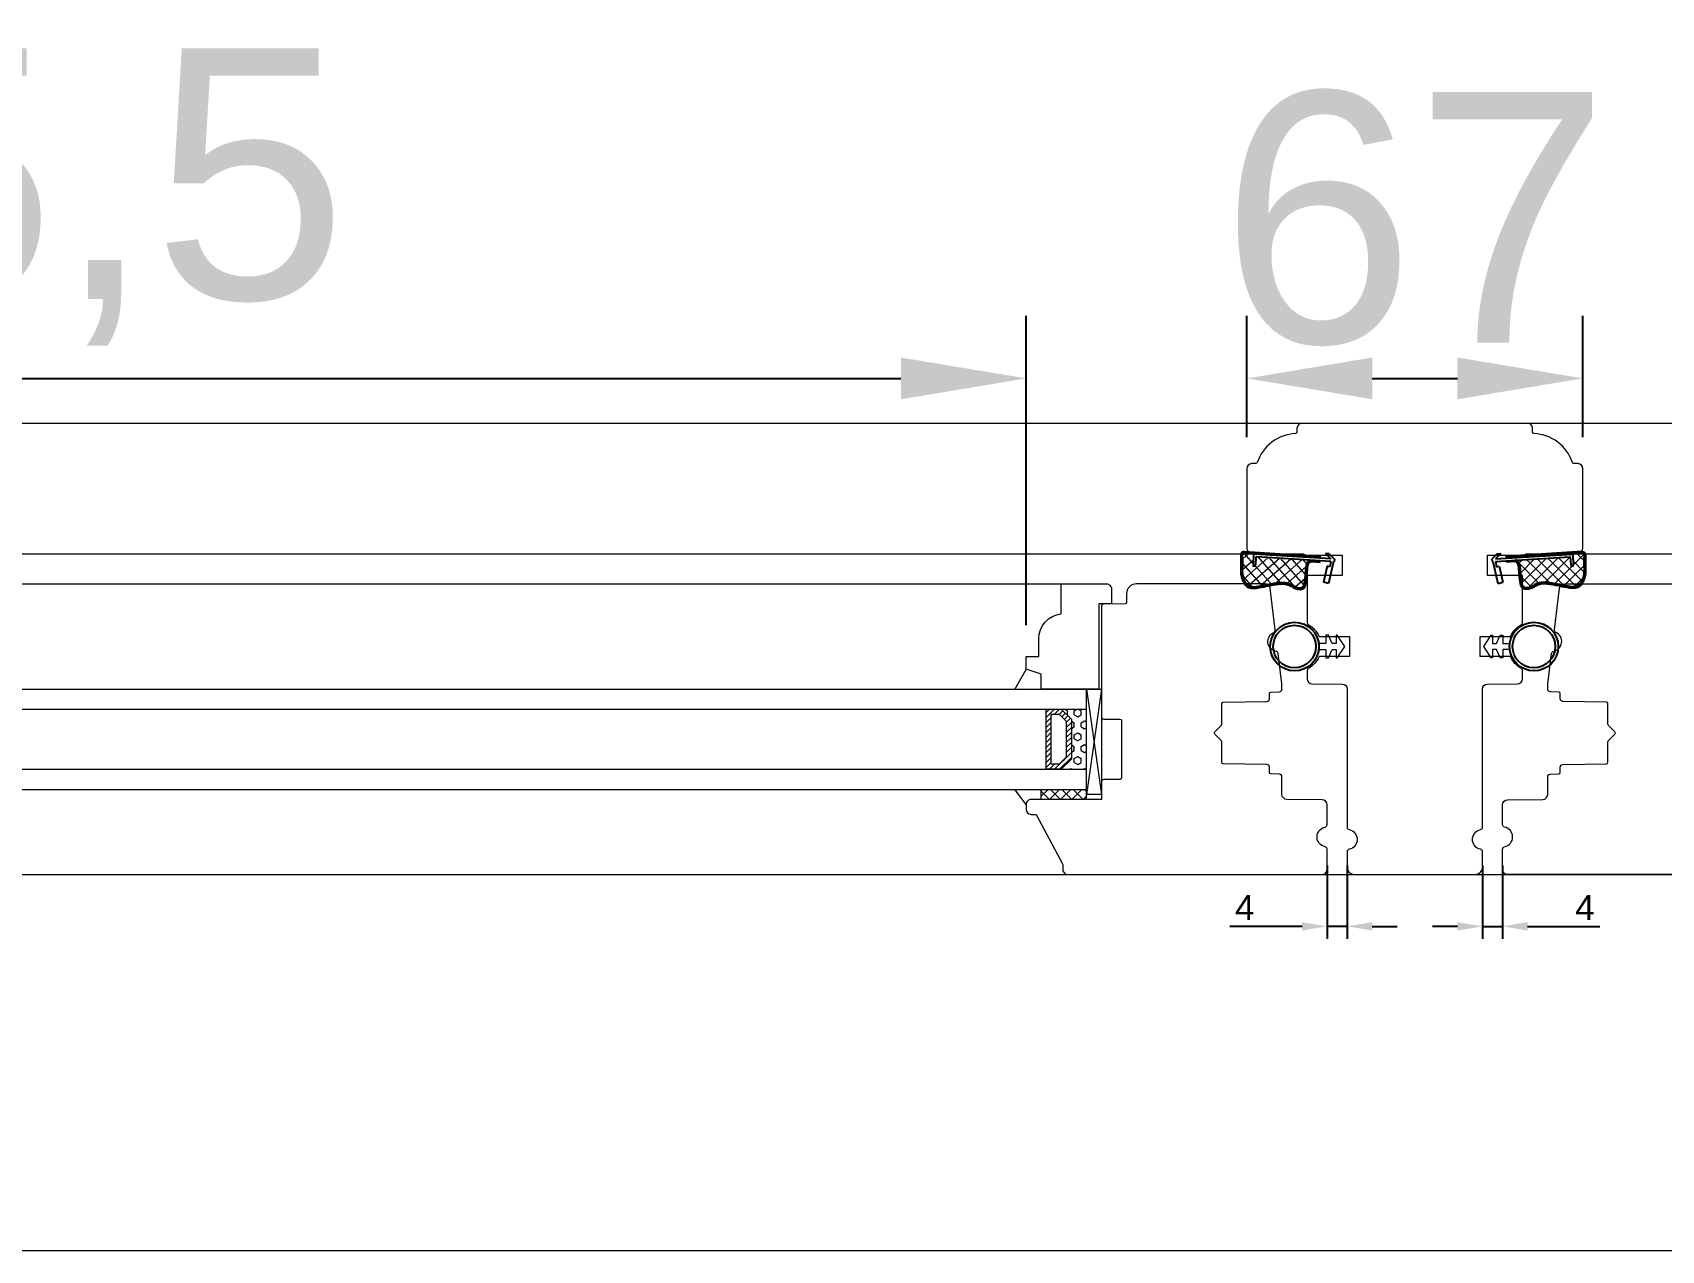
# Model space of a CAD drawing. Header units: millimetres. Extents: x 0 to 182016, y 11 to 3710.
# Drawn here: x 166570.3 to 166895.1, y 1002.9 to 1245.9 of the extents above; entities that cross this region are included whole.
import ezdxf

# ---------------------------------------------------------------- set-up
doc = ezdxf.new("R2010")
doc.units = ezdxf.units.MM
for name, color, linetype, lineweight in [('Matmenys', 10, 'Continuous', 20), ('OTHER', 251, 'Continuous', 13), ('Stakta', 7, 'Continuous', 25), ('Testinės profilio linijos', 7, 'Continuous', 5)]:
    doc.layers.add(name, color=color, linetype=linetype, lineweight=lineweight)
doc.styles.get("Standard").update_dxf_attribs({"font": 'arial.ttf'})
doc.dimstyles.new('2', dxfattribs={"dimscale": 2, "dimtxt": 2.5, "dimasz": 2.5, "dimexe": 1.25, "dimexo": 0.625, "dimtad": 1, "dimtxsty": 'Standard', "dimcen": 2.5, "dimadec": 0, "dimazin": 0, "dimtfac": 1, "dimtmove": 0, "dimatfit": 3, "dimfxl": 1, "dimarcsym": 0})
doc.dimstyles.new('Padidinti matmenys', dxfattribs={"dimscale": 10, "dimtxt": 5, "dimasz": 2.5, "dimexe": 1.25, "dimexo": 0.625, "dimtad": 1, "dimdec": 1, "dimtxsty": 'Standard', "dimcen": 2.5, "dimadec": 0, "dimazin": 0, "dimtfac": 1, "dimtdec": 1, "dimtmove": 0, "dimatfit": 3, "dimfxl": 1, "dimarcsym": 0})

# ---------------------------------------------------------------- blocks, each defined once
blk = doc.blocks.new('*D1532')
at = {"color": 0, "lineweight": -2, "transparency": 16777216}
for p, q in [((166322.97, 1127.65), (166322.97, 1189.4)), ((166768.47, 1127.65), (166768.47, 1189.4)), ((166347.97, 1176.9), (166743.47, 1176.9))]:
    blk.add_line(p, q, dxfattribs=at)
at = {"color": 0, "transparency": 16777216}
for points in [[(166347.97, 1181.06), (166347.97, 1172.73), (166322.97, 1176.9)], [(166743.47, 1181.06), (166743.47, 1172.73), (166768.47, 1176.9)]]:
    blk.add_solid(points, dxfattribs=at)
at = {"layer": 'Defpoints', "color": 0, "transparency": 16777216}
for p in [(166768.47, 1176.9), (166322.97, 1121.4), (166768.47, 1121.4)]:
    blk.add_point(p, dxfattribs=at)
at = {"color": 0, "lineweight": 5, "transparency": 16777216, "insert": (166545.72, 1213.09), "char_height": 50, "attachment_point": 5}
blk.add_mtext('445,5', dxfattribs=at)
blk = doc.blocks.new('*D1515')
at = {"layer": 'Defpoints', "color": 0, "transparency": 16777216}
for p in [(166859.47, 1080.93), (166863.47, 1080.93), (166859.47, 1067.56)]:
    blk.add_point(p, dxfattribs=at)
at = {"layer": 'Matmenys', "color": 0, "lineweight": -2, "transparency": 16777216}
for p, q in [((166859.47, 1079.68), (166859.47, 1065.06)), ((166863.47, 1079.68), (166863.47, 1065.06)), ((166854.47, 1067.56), (166849.47, 1067.56)), ((166859.47, 1067.56), (166863.47, 1067.56)), ((166868.47, 1067.56), (166882.87, 1067.56))]:
    blk.add_line(p, q, dxfattribs=at)
at = {"layer": 'Matmenys', "color": 0, "transparency": 16777216}
for points in [[(166854.47, 1068.4), (166854.47, 1066.73), (166859.47, 1067.56)], [(166868.47, 1068.4), (166868.47, 1066.73), (166863.47, 1067.56)]]:
    blk.add_solid(points, dxfattribs=at)
at = {"layer": 'Matmenys', "color": 0, "transparency": 16777216, "insert": (166879.89, 1071.31), "char_height": 5, "attachment_point": 5}
blk.add_mtext('4', dxfattribs=at)
blk = doc.blocks.new('*D1516')
at = {"layer": 'Defpoints', "color": 0, "transparency": 16777216}
for p in [(166828.47, 1080.93), (166832.47, 1080.93), (166832.47, 1067.56)]:
    blk.add_point(p, dxfattribs=at)
at = {"layer": 'Matmenys', "color": 0, "lineweight": -2, "transparency": 16777216}
for p, q in [((166828.47, 1079.68), (166828.47, 1065.06)), ((166832.47, 1079.68), (166832.47, 1065.06)), ((166823.47, 1067.56), (166809.07, 1067.56)), ((166832.47, 1067.56), (166828.47, 1067.56)), ((166837.47, 1067.56), (166842.47, 1067.56))]:
    blk.add_line(p, q, dxfattribs=at)
at = {"layer": 'Matmenys', "color": 0, "transparency": 16777216}
for points in [[(166823.47, 1068.4), (166823.47, 1066.73), (166828.47, 1067.56)], [(166837.47, 1068.4), (166837.47, 1066.73), (166832.47, 1067.56)]]:
    blk.add_solid(points, dxfattribs=at)
at = {"layer": 'Matmenys', "color": 0, "transparency": 16777216, "insert": (166812.05, 1071.31), "char_height": 5, "attachment_point": 5}
blk.add_mtext('4', dxfattribs=at)
blk = doc.blocks.new('*D2033')
at = {"color": 0, "lineweight": -2, "transparency": 16777216}
for p, q in [((166812.47, 1165.14), (166812.47, 1189.4)), ((166879.47, 1165.14), (166879.47, 1189.4)), ((166837.47, 1176.9), (166854.47, 1176.9))]:
    blk.add_line(p, q, dxfattribs=at)
at = {"color": 0, "transparency": 16777216}
for points in [[(166837.47, 1181.06), (166837.47, 1172.73), (166812.47, 1176.9)], [(166854.47, 1181.06), (166854.47, 1172.73), (166879.47, 1176.9)]]:
    blk.add_solid(points, dxfattribs=at)
at = {"layer": 'Defpoints', "color": 0, "transparency": 16777216}
for p in [(166879.47, 1176.9), (166812.47, 1158.89), (166879.47, 1158.89)]:
    blk.add_point(p, dxfattribs=at)
at = {"color": 0, "lineweight": 5, "transparency": 16777216, "insert": (166845.97, 1208.67), "char_height": 50, "attachment_point": 5}
blk.add_mtext('67', dxfattribs=at)

msp = doc.modelspace()

# ---------------------------------------------------------------- hatches: boundary and pattern name
at = {"lineweight": 0}
h = msp.add_hatch(dxfattribs=at)
h.set_pattern_fill('JIS_WOOD', color=256, angle=90, style=0)
h.set_pattern_definition([(45, (148029.69564, -11808.50645), (0.5, -0.5), [])])
h.paths.add_polyline_path([(166777.4667478, 1108.9018433), (166777.4667478, 1100.9018433), (166775.4667478, 1098.9018433), (166772.4667478, 1098.9018433), (166772.4490144, 1110.9384258), (166775.4667478, 1110.9018433)])
h.paths.add_polyline_path([(166776.4667478, 1101.3160568), (166776.4667478, 1108.4876297), (166775.0525343, 1109.9018433), (166773.4667478, 1109.9018433), (166773.4667478, 1099.9018433), (166775.0525343, 1099.9018433)], flags=16)
h = msp.add_hatch(dxfattribs=at)
h.set_pattern_fill('HEX', color=256, scale=0.25, angle=90, style=0)
h.set_pattern_definition([(90, (148029.6956, -11808.5064), (1.374815, -4e-16), [0.79375, -1.5875]), (330, (148029.6956, -11808.5064), (-0.6874075, -1.190624716), [0.79375, -1.5875]), (30, (148029.6956, -11807.7127), (0.6874075, -1.190624716), [0.79375, -1.5875])])
h.paths.add_polyline_path([(166780.4667478, 1098.9018433), (166775.4667478, 1098.9018433), (166777.4667478, 1100.9018433), (166777.4667478, 1108.9018433), (166775.4667478, 1110.9018433), (166780.4667478, 1110.9025523)])
at = {"lineweight": 0, "ltscale": 0.5}
h = msp.add_hatch(dxfattribs=at)
h.set_pattern_fill('ANSI37', color=256, scale=0.5, angle=90, style=0)
h.set_pattern_definition([(135, (166373.4667, 1092.9026), (-1.122532, -1.122532), []), (225, (166373.4667, 1092.9026), (1.122532, -1.122532), [])])
h.paths.add_polyline_path([(166771.4667478, 1094.9025523), (166780.4667478, 1094.9025523), (166780.4667478, 1092.9025523), (166771.4667478, 1092.9025523)])
at = {"layer": 'Matmenys'}
h = msp.add_hatch(dxfattribs=at)
h.set_pattern_fill('ANSI37', color=252, scale=0.5, angle=-93.589345612, style=0)
h.set_pattern_definition([(311.4106544, (163247.4413, -271052.0981), (1.190606082, 1.0500540025), []), (41.4106544, (163247.4413, -271052.0981), (-1.0500540025, 1.190606082), [])])
edge = h.paths.add_edge_path()
edge.add_arc((166814.3926319, 1141.2081286), 0.1, 86.410654388, 176.410654388)
edge.add_line((166814.2928281, 1141.2143891), (166814.1957449, 1139.6667034))
edge.add_arc((166813.9462353, 1139.6823546), 0.25, 176.410654388, 356.410654388, ccw=False)
edge.add_line((166813.6967257, 1139.6980058), (166813.8251114, 1141.7447108))
edge.add_arc((166813.9249152, 1141.7384503), 0.1, 86.410654381, 176.410654388, ccw=False)
edge.add_line((166813.9311757, 1141.8382541), (166813.9359206, 1141.9138971))
edge.add_line((166813.9359206, 1141.9138971), (166811.9541197, 1142.0382115))
edge.add_spline(control_points=[(166811.9541197, 1142.0382115), (166811.8749613, 1142.0264091), (166811.8049696, 1142.0152336), (166811.7212188, 1141.9934397), (166811.6976545, 1141.9840539), (166811.6737715, 1141.971359), (166811.6657118, 1141.9651097), (166811.641224, 1141.9395209), (166811.6223311, 1141.9102839), (166811.5886278, 1141.8059641), (166811.5755059, 1141.7330319), (166811.5558037, 1141.4800489), (166811.566302, 1141.2662147), (166811.5856302, 1140.8237363), (166811.5901055, 1140.6044074), (166811.5911817, 1140.1845165), (166811.5881497, 1139.9814304), (166811.5754393, 1139.3912231), (166811.5622629, 1139.0231729), (166811.5625246, 1138.2699915), (166811.5810209, 1137.8932417), (166811.6842072, 1137.3001372), (166811.7441013, 1137.0725663), (166811.8971369, 1136.6754651), (166811.9798863, 1136.5036774), (166812.1838865, 1136.1625097), (166812.3040013, 1135.996307), (166812.5714464, 1135.7051472), (166812.71912, 1135.5815672), (166813.0003046, 1135.4218485), (166813.1356008, 1135.3742946), (166813.4368997, 1135.3146896), (166813.6004997, 1135.3039863), (166814.1850965, 1135.3177302), (166814.649012, 1135.4124844), (166815.5415082, 1135.5842267), (166815.9685884, 1135.6679212), (166817.046937, 1135.8791076), (166817.7049876, 1136.0128416), (166818.6980895, 1136.1377676), (166819.0016907, 1136.1682615), (166819.6237343, 1136.1925969), (166819.9396383, 1136.1850562), (166820.4888466, 1136.1001719), (166820.72493, 1136.0388332), (166821.1255814, 1135.8663729), (166821.2842139, 1135.7715244), (166821.5828727, 1135.587256), (166821.7243299, 1135.4973985), (166822.0261128, 1135.3413154), (166822.1911655, 1135.2713453), (166822.5562873, 1135.1516141), (166822.7572374, 1135.1086116), (166823.096654, 1135.0847129), (166823.2386395, 1135.0979187), (166823.4338601, 1135.1579579), (166823.4991879, 1135.1946981), (166823.6259113, 1135.3032472), (166823.6850891, 1135.3753134), (166823.8421667, 1135.6394009), (166823.9236664, 1135.8805092), (166824.0402837, 1136.4309202), (166824.0768152, 1136.7391153), (166824.1300867, 1137.3353331), (166824.1493091, 1137.6228841), (166824.1926686, 1138.1533739), (166824.2148048, 1138.4016324), (166824.2510191, 1138.8064347), (166824.2651055, 1138.9638381), (166824.2932276, 1139.2877704), (166824.3082637, 1139.4660877), (166824.3765487, 1139.7689547), (166824.4121837, 1139.8867767), (166824.5077804, 1140.0992555), (166824.5609274, 1140.1931703), (166824.6795681, 1140.3383641), (166824.7351903, 1140.3933822), (166824.8589576, 1140.4824741), (166824.9225846, 1140.5153535), (166825.0414487, 1140.5635217), (166825.0985257, 1140.580403), (166825.1991061, 1140.6063469), (166825.2435017, 1140.6160645), (166825.284498, 1140.6251004)], knot_values=[0, 0, 0, 0, 0.2245066002, 0.2245066002, 0.377043448, 0.377043448, 0.5295802957, 0.5295802957, 0.8082977366, 0.8082977366, 1.0870151774, 1.0870151774, 1.6244414062, 1.6244414062, 2.161867635, 2.161867635, 2.6992938638, 2.6992938638, 3.7741463214, 3.7741463214, 5.0334406395, 5.0334406395, 5.8656302806, 5.8656302806, 6.5060139406, 6.5060139406, 7.1463976006, 7.1463976006, 7.7996240151, 7.7996240151, 8.3563201169, 8.3563201169, 8.9130162187, 8.9130162187, 10.239934143, 10.239934143, 11.5668520673, 11.5668520673, 13.5970761059, 13.5970761059, 14.4582175179, 14.4582175179, 15.3193589298, 15.3193589298, 15.9856015553, 15.9856015553, 16.5061017172, 16.5061017172, 17.0266018791, 17.0266018791, 17.547102041, 17.547102041, 18.1672448488, 18.1672448488, 18.7176261004, 18.7176261004, 19.1465766047, 19.1465766047, 19.5755271091, 19.5755271091, 20.3898249977, 20.3898249977, 21.2041228863, 21.2041228863, 21.9655448497, 21.9655448497, 22.7269668131, 22.7269668131, 23.2229068178, 23.2229068178, 23.7188468224, 23.7188468224, 24.0184411081, 24.0184411081, 24.2549295987, 24.2549295987, 24.4119994701, 24.4119994701, 24.5501072405, 24.5501072405, 24.6882150108, 24.6882150108, 24.8099116426, 24.8099116426, 24.8099116426, 24.8099116426], degree=3, periodic=0)
edge.add_line((166825.284498, 1140.6251004), (166814.3988924, 1141.3079324))
h = msp.add_hatch(dxfattribs=at)
h.set_pattern_fill('ANSI37', color=252, scale=0.5, angle=-180, style=0)
h.set_pattern_definition([(225, (7232.5817, -1098340.7894), (1.1225320151, -1.1225320151), []), (315, (7232.5817, -1098340.7894), (1.1225320151, 1.1225320151), [])])
edge = h.paths.add_edge_path()
edge.add_arc((166876.8783008, 1141.2081286), 0.1, 363.589345612, 453.589345612, ccw=False)
edge.add_line((166876.9781046, 1141.2143891), (166877.0751878, 1139.6667034))
edge.add_arc((166877.3246974, 1139.6823546), 0.25, 183.589345612, 363.589345612)
edge.add_line((166877.574207, 1139.6980058), (166877.4458214, 1141.7447108))
edge.add_arc((166877.3460175, 1141.7384503), 0.1, 363.589345612, 453.589345619)
edge.add_line((166877.339757, 1141.8382541), (166877.3350121, 1141.9138971))
edge.add_line((166877.3350121, 1141.9138971), (166879.316813, 1142.0382115))
edge.add_spline(control_points=[(166879.316813, 1142.0382115), (166879.3959715, 1142.0264091), (166879.4659631, 1142.0152336), (166879.5497139, 1141.9934397), (166879.5732783, 1141.9840539), (166879.5971613, 1141.971359), (166879.6052209, 1141.9651097), (166879.6297087, 1141.9395209), (166879.6486016, 1141.9102839), (166879.6823049, 1141.8059641), (166879.6954269, 1141.7330319), (166879.715129, 1141.4800489), (166879.7046307, 1141.2662147), (166879.6853026, 1140.8237363), (166879.6808272, 1140.6044074), (166879.679751, 1140.1845165), (166879.682783, 1139.9814304), (166879.6954934, 1139.3912231), (166879.7086699, 1139.0231729), (166879.7084082, 1138.2699915), (166879.6899119, 1137.8932417), (166879.5867255, 1137.3001372), (166879.5268315, 1137.0725663), (166879.3737959, 1136.6754651), (166879.2910465, 1136.5036774), (166879.0870463, 1136.1625097), (166878.9669315, 1135.996307), (166878.6994864, 1135.7051472), (166878.5518127, 1135.5815672), (166878.2706282, 1135.4218485), (166878.1353319, 1135.3742946), (166877.8340331, 1135.3146896), (166877.6704331, 1135.3039863), (166877.0858363, 1135.3177302), (166876.6219207, 1135.4124844), (166875.7294246, 1135.5842267), (166875.3023443, 1135.6679212), (166874.2239957, 1135.8791076), (166873.5659451, 1136.0128416), (166872.5728432, 1136.1377676), (166872.2692421, 1136.1682615), (166871.6471985, 1136.1925969), (166871.3312944, 1136.1850562), (166870.7820862, 1136.1001719), (166870.5460028, 1136.0388332), (166870.1453514, 1135.8663729), (166869.9867188, 1135.7715244), (166869.6880601, 1135.587256), (166869.5466028, 1135.4973985), (166869.2448199, 1135.3413154), (166869.0797672, 1135.2713453), (166868.7146455, 1135.1516141), (166868.5136954, 1135.1086116), (166868.1742788, 1135.0847129), (166868.0322933, 1135.0979187), (166867.8370726, 1135.1579579), (166867.7717448, 1135.1946981), (166867.6450215, 1135.3032472), (166867.5858436, 1135.3753134), (166867.4287661, 1135.6394009), (166867.3472664, 1135.8805092), (166867.2306491, 1136.4309202), (166867.1941176, 1136.7391153), (166867.1408461, 1137.3353331), (166867.1216236, 1137.6228841), (166867.0782642, 1138.1533739), (166867.056128, 1138.4016324), (166867.0199137, 1138.8064347), (166867.0058272, 1138.9638381), (166866.9777052, 1139.2877704), (166866.9626691, 1139.4660877), (166866.8943841, 1139.7689547), (166866.8587491, 1139.8867767), (166866.7631523, 1140.0992555), (166866.7100054, 1140.1931703), (166866.5913646, 1140.3383641), (166866.5357424, 1140.3933822), (166866.4119752, 1140.4824741), (166866.3483481, 1140.5153535), (166866.2294841, 1140.5635217), (166866.1724071, 1140.580403), (166866.0718267, 1140.6063469), (166866.0274311, 1140.6160645), (166865.9864348, 1140.6251004)], knot_values=[0, 0, 0, 0, 0.2245066002, 0.2245066002, 0.377043448, 0.377043448, 0.5295802957, 0.5295802957, 0.8082977366, 0.8082977366, 1.0870151774, 1.0870151774, 1.6244414062, 1.6244414062, 2.161867635, 2.161867635, 2.6992938638, 2.6992938638, 3.7741463214, 3.7741463214, 5.0334406395, 5.0334406395, 5.8656302806, 5.8656302806, 6.5060139406, 6.5060139406, 7.1463976006, 7.1463976006, 7.7996240151, 7.7996240151, 8.3563201169, 8.3563201169, 8.9130162187, 8.9130162187, 10.239934143, 10.239934143, 11.5668520673, 11.5668520673, 13.5970761059, 13.5970761059, 14.4582175179, 14.4582175179, 15.3193589298, 15.3193589298, 15.9856015553, 15.9856015553, 16.5061017172, 16.5061017172, 17.0266018791, 17.0266018791, 17.547102041, 17.547102041, 18.1672448488, 18.1672448488, 18.7176261004, 18.7176261004, 19.1465766047, 19.1465766047, 19.5755271091, 19.5755271091, 20.3898249977, 20.3898249977, 21.2041228863, 21.2041228863, 21.9655448497, 21.9655448497, 22.7269668131, 22.7269668131, 23.2229068178, 23.2229068178, 23.7188468224, 23.7188468224, 24.0184411081, 24.0184411081, 24.2549295987, 24.2549295987, 24.4119994701, 24.4119994701, 24.5501072405, 24.5501072405, 24.6882150108, 24.6882150108, 24.8099116426, 24.8099116426, 24.8099116426, 24.8099116426], degree=3, periodic=0)
edge.add_line((166865.9864348, 1140.6251004), (166876.8720403, 1141.3079324))

# ---------------------------------------------------------------- linework, layer by layer
at = {"color": 1}
for p, q in [((166811.9098795, 1142.3349315), (166827.2346949, 1141.3736368)), ((166811.9541197, 1142.0382115), (166827.1890645, 1141.0825542)), ((166825.3490708, 1140.3321322), (166827.1095221, 1140.2217027)), ((166879.3610532, 1142.3349315), (166864.0362378, 1141.3736368)), ((166879.316813, 1142.0382115), (166864.0818683, 1141.0825542)), ((166865.921862, 1140.3321322), (166864.1614107, 1140.2217027))]:
    msp.add_line(p, q, dxfattribs=at)
for p, q in [((166813.8251114, 1141.7447108), (166813.6967257, 1139.6980058)), ((166813.9311757, 1141.8382541), (166813.9359206, 1141.9138971)), ((166829.1894396, 1140.881134), (166813.9311757, 1141.8382541)), ((166814.2928281, 1141.2143891), (166814.1957449, 1139.6667034)), ((166829.2326575, 1140.3774403), (166814.3988924, 1141.3079324)), ((166828.886367, 1141.9019786), (166828.1387264, 1141.9488766)), ((166828.1387264, 1141.9488766), (166829.1894396, 1140.881134)), ((166829.73812, 1140.3457337), (166828.7546734, 1135.9986432)), ((166828.886367, 1141.9019786), (166829.9167083, 1140.8355139)), ((166829.2326575, 1140.3774403), (166828.9954627, 1139.3289772)), ((166829.8854059, 1140.3364948), (166829.73812, 1140.3457337)), ((166829.9167083, 1140.8355139), (166829.8854059, 1140.3364948)), ((166862.3845657, 1141.9019786), (166861.3542244, 1140.8355139)), ((166861.3542244, 1140.8355139), (166861.3855269, 1140.3364948)), ((166861.3855269, 1140.3364948), (166861.5328128, 1140.3457337)), ((166861.5328128, 1140.3457337), (166862.5162593, 1135.9986432)), ((166862.0382752, 1140.3774403), (166876.8720403, 1141.3079324)), ((166862.0382752, 1140.3774403), (166862.2754701, 1139.3289772)), ((166863.1322064, 1141.9488766), (166862.0814931, 1140.881134)), ((166862.0814931, 1140.881134), (166877.339757, 1141.8382541)), ((166862.3845657, 1141.9019786), (166863.1322064, 1141.9488766)), ((166876.9781046, 1141.2143891), (166877.0751878, 1139.6667034)), ((166877.339757, 1141.8382541), (166877.3350121, 1141.9138971)), ((166877.4458214, 1141.7447108), (166877.574207, 1139.6980058)), ((166828.5077867, 1139.4393046), (166827.7793215, 1136.2192981)), ((166828.9954627, 1139.3289772), (166828.5077867, 1139.4393046)), ((166862.2754701, 1139.3289772), (166862.7631461, 1139.4393046)), ((166862.7631461, 1139.4393046), (166863.4916113, 1136.2192981)), ((166828.7546734, 1135.9986432), (166827.7793215, 1136.2192981)), ((166862.5162593, 1135.9986432), (166863.4916113, 1136.2192981))]:
    msp.add_line(p, q)
at = {"lineweight": 9}
for p, q in [((166315.9695177, 1135.9025523), (166775.4667478, 1135.9025523)), ((166310.9696028, 1114.9025523), (166780.4666627, 1114.9025523)), ((166310.9696028, 1110.9025523), (166780.4666627, 1110.9025523)), ((166310.9696028, 1098.9025523), (166780.4666627, 1098.9025523)), ((166310.9696028, 1094.9025523), (166780.4666627, 1094.9025523))]:
    msp.add_line(p, q, dxfattribs=at)
at = {"lineweight": 0}
for p, q in [((166768.4667478, 1118.9025523), (166766.1800827, 1114.9025523)), ((166780.4667478, 1114.9018433), (166783.4667478, 1093.9018433)), ((166783.4667478, 1114.9018433), (166780.4667478, 1093.9018433)), ((166768.4667478, 1091.9025523), (166766.1800827, 1094.9025523)), ((166771.4667478, 1092.9025523), (166771.4667478, 1094.9025523)), ((166780.4667478, 1092.9025523), (166780.4667478, 1095.9025523))]:
    msp.add_line(p, q, dxfattribs=at)
at = {"lineweight": 5}
msp.add_line((165017.9750571, 1002.9025523), (167472.9639783, 1002.9025523), dxfattribs=at)
at = {"lineweight": 0}
msp.add_lwpolyline([(166775.4667478, 1129.9025523), (166775.4667478, 1135.9025523), (166784.4667478, 1135.9025523, -0.4142135624), (166785.4667478, 1134.9025523), (166785.4667478, 1131.9025523), (166782.9667478, 1131.9025523), (166782.9667478, 1114.9025523), (166771.4667478, 1114.9025523), (166771.4667478, 1117.9025523), (166768.4667478, 1118.9025523), (166768.4667478, 1121.4025523), (166770.9667478, 1121.4025523), (166770.9667478, 1124.9276151, -0.3851703882), (166775.4667478, 1129.9025523)], format="xyb", dxfattribs=at)
for points in [[(166783.4667478, 1114.9018433), (166783.4667478, 1093.9018433), (166780.4667478, 1093.9018433), (166780.4667478, 1114.9018433)], [(166777.4667478, 1108.9018433), (166777.4667478, 1100.9018433), (166775.4667478, 1098.9018433), (166772.4667478, 1098.9018433), (166772.4667478, 1110.9018433), (166775.4667478, 1110.9018433)], [(166776.4667478, 1108.4876297), (166776.4667478, 1101.3160568), (166775.0525343, 1099.9018433), (166773.4667478, 1099.9018433), (166773.4667478, 1109.9018433), (166775.0525343, 1109.9018433)]]:
    msp.add_lwpolyline(points, close=True, dxfattribs=at)
at = {"color": 18, "linetype": 'ByBlock', "true_color": 0x000000}
for centre, radius in [((166821.9842467, 1123.3927218), 4.85), ((166821.9842467, 1123.3927218), 4.25), ((166869.7163632, 1123.3927218), 4.85), ((166869.7163632, 1123.3927218), 4.25)]:
    msp.add_circle(centre, radius, dxfattribs=at)
for centre, radius, start, end in [((166813.9249152, 1141.7384503), 0.1, 86.410654387, 176.410654391), ((166814.3926319, 1141.2081286), 0.1, 86.410654387, 176.410654391), ((166876.8783008, 1141.2081286), 0.1, 3.589345609, 93.589345613), ((166877.3460175, 1141.7384503), 0.1, 3.589345609, 93.589345613), ((166813.9462353, 1139.6823546), 0.25, 176.410654391, 356.410654391), ((166877.3246974, 1139.6823546), 0.25, 183.589345609, 3.589345609)]:
    msp.add_arc(centre, radius, start, end)
at = {"color": 1}
for points in [[(166811.9098795, 1142.3349315), (166811.5483792, 1142.2444348), (166811.2788383, 1140.9705763), (166811.7672276, 1136.2782033), (166812.8104254, 1135.1881971), (166814.9738972, 1135.1695807), (166816.6719371, 1135.4999546), (166818.8373779, 1135.8468709), (166820.8740996, 1135.6474421), (166821.7023444, 1135.1712732), (166823.5568845, 1134.8910098), (166824.4493304, 1137.6031883), (166824.576498, 1139.082064), (166824.6944693, 1139.7693318), (166824.996675, 1140.2112172), (166825.3490708, 1140.3321322)], [(166879.3610532, 1142.3349315), (166879.7225536, 1142.2444348), (166879.9920945, 1140.9705763), (166879.5037051, 1136.2782033), (166878.4605074, 1135.1881971), (166876.2970355, 1135.1695807), (166874.5989957, 1135.4999546), (166872.4335548, 1135.8468709), (166870.3968331, 1135.6474421), (166869.5685884, 1135.1712732), (166867.7140482, 1134.8910098), (166866.8216023, 1137.6031883), (166866.6944348, 1139.082064), (166866.5764634, 1139.7693318), (166866.2742578, 1140.2112172), (166865.921862, 1140.3321322)]]:
    msp.add_spline(points, degree=3, dxfattribs=at)
for points in [[(166811.9541197, 1142.0382115), (166811.8749613, 1142.0264091), (166811.8049696, 1142.0152336), (166811.7212188, 1141.9934397), (166811.6976545, 1141.9840539), (166811.6737715, 1141.971359), (166811.6657118, 1141.9651097), (166811.641224, 1141.9395209), (166811.6223311, 1141.9102839), (166811.5886278, 1141.8059641), (166811.5755059, 1141.7330319), (166811.5558037, 1141.4800489), (166811.566302, 1141.2662147), (166811.5856302, 1140.8237363), (166811.5901055, 1140.6044074), (166811.5911817, 1140.1845165), (166811.5881497, 1139.9814304), (166811.5754393, 1139.3912231), (166811.5622629, 1139.0231729), (166811.5625246, 1138.2699915), (166811.5810209, 1137.8932417), (166811.6842072, 1137.3001372), (166811.7441013, 1137.0725663), (166811.8971369, 1136.6754651), (166811.9798863, 1136.5036774), (166812.1838865, 1136.1625097), (166812.3040013, 1135.996307), (166812.5714464, 1135.7051472), (166812.71912, 1135.5815672), (166813.0003046, 1135.4218485), (166813.1356008, 1135.3742946), (166813.4368997, 1135.3146896), (166813.6004997, 1135.3039863), (166814.1850965, 1135.3177302), (166814.649012, 1135.4124844), (166815.5415082, 1135.5842267), (166815.9685884, 1135.6679212), (166817.046937, 1135.8791076), (166817.7049876, 1136.0128416), (166818.6980895, 1136.1377676), (166819.0016907, 1136.1682615), (166819.6237343, 1136.1925969), (166819.9396383, 1136.1850562), (166820.4888466, 1136.1001719), (166820.72493, 1136.0388332), (166821.1255814, 1135.8663729), (166821.2842139, 1135.7715244), (166821.5828727, 1135.587256), (166821.7243299, 1135.4973985), (166822.0261128, 1135.3413154), (166822.1911655, 1135.2713453), (166822.5562873, 1135.1516141), (166822.7572374, 1135.1086116), (166823.096654, 1135.0847129), (166823.2386395, 1135.0979187), (166823.4338601, 1135.1579579), (166823.4991879, 1135.1946981), (166823.6259113, 1135.3032472), (166823.6850891, 1135.3753134), (166823.8421667, 1135.6394009), (166823.9236664, 1135.8805092), (166824.0402837, 1136.4309202), (166824.0768152, 1136.7391153), (166824.1300867, 1137.3353331), (166824.1493091, 1137.6228841), (166824.1926686, 1138.1533739), (166824.2148048, 1138.4016324), (166824.2510191, 1138.8064347), (166824.2651055, 1138.9638381), (166824.2932276, 1139.2877704), (166824.3082637, 1139.4660877), (166824.3765487, 1139.7689547), (166824.4121837, 1139.8867767), (166824.5077804, 1140.0992555), (166824.5609274, 1140.1931703), (166824.6795681, 1140.3383641), (166824.7351903, 1140.3933822), (166824.8589576, 1140.4824741), (166824.9225846, 1140.5153535), (166825.0414487, 1140.5635217), (166825.0985257, 1140.580403), (166825.1991061, 1140.6063469), (166825.2435017, 1140.6160645), (166825.284498, 1140.6251004)], [(166879.316813, 1142.0382115), (166879.3959715, 1142.0264091), (166879.4659631, 1142.0152336), (166879.5497139, 1141.9934397), (166879.5732783, 1141.9840539), (166879.5971613, 1141.971359), (166879.6052209, 1141.9651097), (166879.6297087, 1141.9395209), (166879.6486016, 1141.9102839), (166879.6823049, 1141.8059641), (166879.6954269, 1141.7330319), (166879.715129, 1141.4800489), (166879.7046307, 1141.2662147), (166879.6853026, 1140.8237363), (166879.6808272, 1140.6044074), (166879.679751, 1140.1845165), (166879.682783, 1139.9814304), (166879.6954934, 1139.3912231), (166879.7086699, 1139.0231729), (166879.7084082, 1138.2699915), (166879.6899119, 1137.8932417), (166879.5867255, 1137.3001372), (166879.5268315, 1137.0725663), (166879.3737959, 1136.6754651), (166879.2910465, 1136.5036774), (166879.0870463, 1136.1625097), (166878.9669315, 1135.996307), (166878.6994864, 1135.7051472), (166878.5518127, 1135.5815672), (166878.2706282, 1135.4218485), (166878.1353319, 1135.3742946), (166877.8340331, 1135.3146896), (166877.6704331, 1135.3039863), (166877.0858363, 1135.3177302), (166876.6219207, 1135.4124844), (166875.7294246, 1135.5842267), (166875.3023443, 1135.6679212), (166874.2239957, 1135.8791076), (166873.5659451, 1136.0128416), (166872.5728432, 1136.1377676), (166872.2692421, 1136.1682615), (166871.6471985, 1136.1925969), (166871.3312944, 1136.1850562), (166870.7820862, 1136.1001719), (166870.5460028, 1136.0388332), (166870.1453514, 1135.8663729), (166869.9867188, 1135.7715244), (166869.6880601, 1135.587256), (166869.5466028, 1135.4973985), (166869.2448199, 1135.3413154), (166869.0797672, 1135.2713453), (166868.7146455, 1135.1516141), (166868.5136954, 1135.1086116), (166868.1742788, 1135.0847129), (166868.0322933, 1135.0979187), (166867.8370726, 1135.1579579), (166867.7717448, 1135.1946981), (166867.6450215, 1135.3032472), (166867.5858436, 1135.3753134), (166867.4287661, 1135.6394009), (166867.3472664, 1135.8805092), (166867.2306491, 1136.4309202), (166867.1941176, 1136.7391153), (166867.1408461, 1137.3353331), (166867.1216236, 1137.6228841), (166867.0782642, 1138.1533739), (166867.056128, 1138.4016324), (166867.0199137, 1138.8064347), (166867.0058272, 1138.9638381), (166866.9777052, 1139.2877704), (166866.9626691, 1139.4660877), (166866.8943841, 1139.7689547), (166866.8587491, 1139.8867767), (166866.7631523, 1140.0992555), (166866.7100054, 1140.1931703), (166866.5913646, 1140.3383641), (166866.5357424, 1140.3933822), (166866.4119752, 1140.4824741), (166866.3483481, 1140.5153535), (166866.2294841, 1140.5635217), (166866.1724071, 1140.580403), (166866.0718267, 1140.6063469), (166866.0274311, 1140.6160645), (166865.9864348, 1140.6251004)]]:
    msp.add_open_spline(points, degree=3, knots=[0, 0, 0, 0, 0.2245066002, 0.2245066002, 0.377043448, 0.377043448, 0.5295802957, 0.5295802957, 0.8082977366, 0.8082977366, 1.0870151774, 1.0870151774, 1.6244414062, 1.6244414062, 2.161867635, 2.161867635, 2.6992938638, 2.6992938638, 3.7741463214, 3.7741463214, 5.0334406395, 5.0334406395, 5.8656302806, 5.8656302806, 6.5060139406, 6.5060139406, 7.1463976006, 7.1463976006, 7.7996240151, 7.7996240151, 8.3563201169, 8.3563201169, 8.9130162187, 8.9130162187, 10.239934143, 10.239934143, 11.5668520673, 11.5668520673, 13.5970761059, 13.5970761059, 14.4582175179, 14.4582175179, 15.3193589298, 15.3193589298, 15.9856015553, 15.9856015553, 16.5061017172, 16.5061017172, 17.0266018791, 17.0266018791, 17.547102041, 17.547102041, 18.1672448488, 18.1672448488, 18.7176261004, 18.7176261004, 19.1465766047, 19.1465766047, 19.5755271091, 19.5755271091, 20.3898249977, 20.3898249977, 21.2041228863, 21.2041228863, 21.9655448497, 21.9655448497, 22.7269668131, 22.7269668131, 23.2229068178, 23.2229068178, 23.7188468224, 23.7188468224, 24.0184411081, 24.0184411081, 24.2549295987, 24.2549295987, 24.4119994701, 24.4119994701, 24.5501072405, 24.5501072405, 24.6882150108, 24.6882150108, 24.8099116426, 24.8099116426, 24.8099116426, 24.8099116426], dxfattribs=at)
at = {"layer": 'OTHER'}
for points in [[(166826.7874566, 1122.7826957), (166828.2033654, 1122.7826957), (166828.2033654, 1121.1374143), (166828.7290476, 1121.1374143), (166829.4723886, 1122.7826957), (166830.2650082, 1122.7826957), (166830.2650082, 1121.1374143), (166830.483899, 1121.1374143), (166831.9867802, 1123.3927218), (166830.483899, 1125.6480294), (166830.2650082, 1125.6480294), (166830.2650082, 1124.002748), (166829.4723886, 1124.002748), (166828.7290476, 1125.6480294), (166828.2033654, 1125.6480294), (166828.2033654, 1124.002748), (166826.7874566, 1124.002748)], [(166864.9131534, 1122.7826957), (166863.4972446, 1122.7826957), (166863.4972446, 1121.1374143), (166862.9715624, 1121.1374143), (166862.2282214, 1122.7826957), (166861.4356018, 1122.7826957), (166861.4356018, 1121.1374143), (166861.216711, 1121.1374143), (166859.7138298, 1123.3927218), (166861.216711, 1125.6480294), (166861.4356018, 1125.6480294), (166861.4356018, 1124.002748), (166862.2282214, 1124.002748), (166862.9715624, 1125.6480294), (166863.4972446, 1125.6480294), (166863.4972446, 1124.002748), (166864.9131534, 1124.002748)]]:
    msp.add_lwpolyline(points, dxfattribs=at)
at = {"layer": 'Stakta', "color": 18, "lineweight": 5, "true_color": 0x000000}
for points in [[(166857.9667479, 1077.9025523, 0.4142135624), (166859.4667479, 1079.4025523), (166859.4667479, 1082.4530626, 0.3563939587), (166859.0667479, 1082.9429605, -0.8164965809), (166859.0667479, 1086.8621441, 0.3563939587), (166859.4667479, 1087.3520421), (166859.4667479, 1114.9112411, -0.4116598905), (166860.4580213, 1115.911203), (166866.4754744, 1115.9637165, 0.4116598905), (166867.4667479, 1116.9636785), (166867.4667479, 1118.5970797, 0.2720281141), (166867.2101343, 1119.033844, -0.164173551), (166865.0614231, 1121.4014868), (166858.9667479, 1121.4014868), (166858.9667479, 1125.4014868), (166865.0614231, 1125.4014868, -0.164173551), (166867.2101343, 1127.7691296, 0.2720281141), (166867.4667479, 1128.2058938), (166867.4667479, 1137.6025523), (166860.4667479, 1137.6025523), (166860.4667479, 1141.6025523), (166867.7441907, 1141.6025523, -0.2023892741), (166868.4580213, 1141.911203), (166878.4754744, 1141.998624, 0.4116598905), (166879.4667479, 1142.9985859), (166879.4667479, 1158.8937874, 0.4116598905), (166878.4754744, 1159.8937493), (166877.6834163, 1159.9006615, -0.3199404334), (166877.4015932, 1160.1052913, 0.3090857966), (166869.7522825, 1165.8935746, -0.4001549105), (166869.4667479, 1166.1932256), (166869.4667479, 1166.9025523, 0.4142135624), (166868.4667479, 1167.9025523), (166823.4667479, 1167.9025523, 0.4142135624), (166822.4667479, 1166.9025523), (166822.4667479, 1166.1932256, -0.4001549105), (166822.1812132, 1165.8935746, 0.3090857966), (166814.5319025, 1160.1052913, -0.3199404334), (166814.2500794, 1159.9006615), (166813.4580213, 1159.8937493, 0.4116598905), (166812.4667479, 1158.8937874), (166812.4667479, 1142.9985859, 0.4116598905), (166813.4580213, 1141.998624), (166823.4754744, 1141.911203, -0.2023892741), (166824.189305, 1141.6025523), (166831.4667479, 1141.6025523), (166831.4667479, 1137.6025523), (166824.4667479, 1137.6025523), (166824.4667479, 1128.2058938, 0.2720281142), (166824.7233614, 1127.7691296, -0.164173551), (166826.8720726, 1125.4014868), (166832.9667479, 1125.4014868), (166832.9667479, 1121.4014868), (166826.8720726, 1121.4014868, -0.164173551), (166824.7233614, 1119.033844, 0.2720281141), (166824.4667479, 1118.5970797), (166824.4667479, 1116.9636785, 0.4116598905), (166825.4580213, 1115.9637165), (166831.4754744, 1115.911203, -0.4116598905), (166832.4667479, 1114.9112411), (166832.4667479, 1087.3520421, 0.3563939587), (166832.8667479, 1086.8621441, -0.816496581), (166832.8667479, 1082.9429605, 0.3563939587), (166832.4667479, 1082.4530626), (166832.4667479, 1079.4025523, 0.4142135624), (166833.9667479, 1077.9025523)], [(166828.0667478, 1083.4429605, -0.8164965809), (166828.0667478, 1087.3621441, 0.3563939587), (166828.4667478, 1087.8520421), (166828.4667478, 1091.8326993, 0.4116598905), (166827.4754744, 1092.8326612), (166820.4580213, 1092.8939016, -0.4116598905), (166819.4667478, 1093.8938635), (166819.4667478, 1097.4323889, 0.4040361542), (166818.9841976, 1097.9321014), (166817.256278, 1097.9924417, -0.4040262258), (166816.9667478, 1098.2922589), (166816.9667478, 1099.3453806, 0.4091108014), (166816.475474, 1099.8453044), (166807.7615121, 1099.9974072, -0.4091108014), (166807.4667478, 1100.2973615), (166807.4667478, 1104.3211815, 0.1989123674), (166807.3203012, 1104.6747348), (166806.0546158, 1105.9404203, -0.4142135624), (166806.0546158, 1106.3646843), (166807.3203012, 1107.6303698, 0.1989123674), (166807.4667478, 1107.9839232), (166807.4667478, 1112.0077431, -0.4091108014), (166807.7615121, 1112.3076974), (166816.475474, 1112.4598002, 0.4091108014), (166816.9667478, 1112.9597241), (166816.9667478, 1114.0128457, -0.4040262258), (166817.256278, 1114.3126629), (166818.9841976, 1114.3730032, 0.4040262258), (166819.4667478, 1114.8726986), (166819.4667478, 1115.8413897, 0.0305527633), (166819.459294, 1115.963259), (166818.717605, 1122.0038309, 0.3282648586), (166818.3107952, 1122.4348274, -0.7358200833), (166817.8453892, 1126.2252549, 0.3282648586), (166818.1358476, 1126.7418652), (166817.1188775, 1135.0244217, 0.3788661087), (166816.1263313, 1135.9025523), (166790.4667478, 1135.9025523, 0.4142135624), (166788.4667478, 1133.9025523), (166788.4667478, 1132.1999457, -0.4116598905), (166788.1693658, 1131.8999571), (166783.9623846, 1131.8632433, 0.4116598905), (166783.4667478, 1131.3632624), (166783.4667478, 1109.4331154, 0.4116598905), (166783.9623846, 1108.9331344), (166787.1693658, 1108.9051475, -0.4116598905), (166787.4667478, 1108.6051589), (166787.4667478, 1097.1999457, -0.4116598905), (166787.1693658, 1096.8999571), (166783.9623846, 1096.8719702, 0.4116598905), (166783.4667478, 1096.3719892), (166783.4667478, 1092.9025523), (166769.4667478, 1092.9025523, 0.4142135624), (166768.4667478, 1091.9025523), (166768.4667478, 1090.9113173, 0.4116598905), (166769.4580213, 1089.9113553), (166770.4667478, 1089.9025523), (166775.7253159, 1080.0126241, -0.1227845609), (166775.7838421, 1079.7778883), (166775.7838421, 1078.9025523, 0.4142135624), (166776.7838421, 1077.9025523), (166827.4667478, 1077.9025523, 0.4142135624), (166828.4667478, 1078.9025523), (166828.4667478, 1082.9530626, 0.3563939587)]]:
    msp.add_lwpolyline(points, format="xyb", close=True, dxfattribs=at)
msp.add_lwpolyline([(166915.1496536, 1077.9025523), (166864.4667479, 1077.9025523, -0.4142135624), (166863.4667479, 1078.9025523), (166863.4667479, 1082.9530626, -0.3563939587), (166863.8667479, 1083.4429605, 0.8164965809), (166863.8667479, 1087.3621441, -0.3563939587), (166863.4667479, 1087.8520421), (166863.4667479, 1091.8326993, -0.4116598905), (166864.4580213, 1092.8326612), (166871.4754744, 1092.8939016, 0.4116598905), (166872.4667479, 1093.8938635), (166872.4667479, 1097.4323889, -0.4040361542), (166872.9492981, 1097.9321014), (166874.6772177, 1097.9924417, 0.4040262258), (166874.9667479, 1098.2922589), (166874.9667479, 1099.3453806, -0.4091108014), (166875.4580217, 1099.8453044), (166884.1719836, 1099.9974072, 0.4091108014), (166884.4667479, 1100.2973615), (166884.4667479, 1104.3211815, -0.1989123674), (166884.6131945, 1104.6747348), (166885.8788799, 1105.9404203, 0.4142135624), (166885.8788799, 1106.3646843), (166884.6131945, 1107.6303698, -0.1989123674), (166884.4667479, 1107.9839232), (166884.4667479, 1112.0077431, 0.4091108014), (166884.1719836, 1112.3076974), (166875.4580217, 1112.4598002, -0.4091108014), (166874.9667479, 1112.9597241), (166874.9667479, 1114.0128457, 0.4040262258), (166874.6772177, 1114.3126629), (166872.9492981, 1114.3730032, -0.4040262258), (166872.4667479, 1114.8726986), (166872.4667479, 1115.8413897, -0.0305527633), (166872.4742017, 1115.963259), (166873.2158907, 1122.0038309, -0.3282648586), (166873.6227005, 1122.4348274, 0.7358200833), (166874.0881065, 1126.2252549, -0.3282648586), (166873.7976481, 1126.7418652), (166874.8146182, 1135.0244217, -0.3788661087), (166875.8071644, 1135.9025523), (166901.4667479, 1135.9025523, -0.4142135624)], format="xyb", dxfattribs=at)
at = {"layer": 'Testinės profilio linijos', "lineweight": 5}
for p, q in [((167423.9639472, 1167.9025523), (165066.4750575, 1167.9025523)), ((166267.8379803, 1141.9025523), (166823.5982852, 1141.9025523)), ((166868.3352105, 1141.9025523), (167424.0955154, 1141.9025523)), ((165113.657943, 1077.9025523), (167377.2810723, 1077.9025523))]:
    msp.add_line(p, q, dxfattribs=at)

# ---------------------------------------------------------------- dimensions: what is measured, and where the dimension line sits
at = {"color": 1, "lineweight": 5}
dim = msp.add_linear_dim(base=(166768.4667478, 1176.8953295), p1=(166322.9695177, 1121.4025523), p2=(166768.4667478, 1121.4025523), dimstyle='Padidinti matmenys', dxfattribs=at)
dim.commit()
dim.dimension.update_dxf_attribs({"geometry": '*D1532', "text_midpoint": (166545.7181328, 1213.0907592)})
dim = msp.add_linear_dim(base=(166879.4667479, 1176.8953295), p1=(166812.4667479, 1158.8937874), p2=(166879.4667479, 1158.8937874), dimstyle='Padidinti matmenys', dxfattribs=at)
dim.commit()
dim.dimension.update_dxf_attribs({"geometry": '*D2033', "text_midpoint": (166845.9667479, 1176.8953295), "dimtype": 160})
at = {"layer": 'Matmenys'}
dim = msp.add_linear_dim(base=(166832.4667479, 1067.5632287), p1=(166828.4667478, 1080.9278074), p2=(166832.4667479, 1080.9278074), angle=180, dimstyle='2', override={"dimdec": 6}, dxfattribs=at)
dim.commit()
dim.dimension.update_dxf_attribs({"geometry": '*D1516', "text_midpoint": (166812.0458747, 1067.5632287), "dimtype": 160})
dim = msp.add_linear_dim(base=(166859.4667479, 1067.5632287), p1=(166863.4667479, 1080.9278074), p2=(166859.4667479, 1080.9278074), dimstyle='2', override={"dimdec": 6}, dxfattribs=at)
dim.commit()
dim.dimension.update_dxf_attribs({"geometry": '*D1515', "text_midpoint": (166879.887621, 1067.5632287), "dimtype": 160})

doc.saveas('drawing.dxf')
